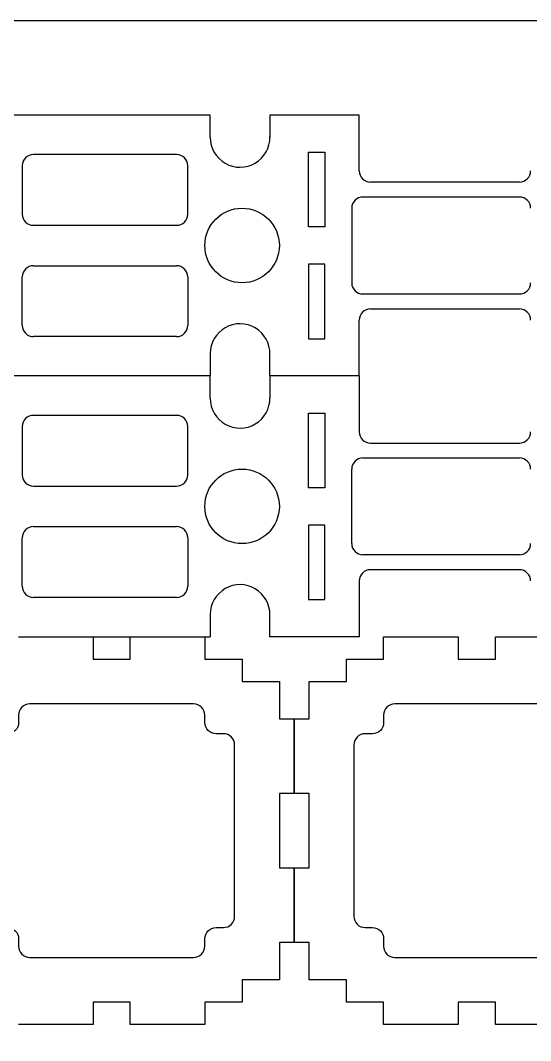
# Model space of a CAD drawing. Header units: millimetres. Extents: x 101 to 1419, y 216 to 432.
# Drawn here: x 1244.7 to 1313.2, y 295.4 to 432.3 of the extents above; entities that cross this region are included whole.
import ezdxf

# ---------------------------------------------------------------- set-up
doc = ezdxf.new("R2010")
doc.units = ezdxf.units.MM
doc.layers.add('2mm航空层板', color=2, linetype='Continuous')

msp = doc.modelspace()

# ---------------------------------------------------------------- linework, layer by layer
msp.add_lwpolyline([(1119.82, 432.28), (1418.92, 432.28), (1418.92, 271.38), (1119.82, 271.38)], close=True)
at = {"layer": '2mm航空层板'}
for p, q in [((1270.21, 419.58), (1232.48, 419.58)), ((1260.21, 419.58), (1260.21, 419.58)), ((1270.21, 416.58), (1270.21, 419.58)), ((1290.2, 419.58), (1278.2, 419.58)), ((1278.2, 419.58), (1278.2, 416.58)), ((1290.2, 412.08), (1290.2, 419.58)), ((1265.68, 414.29), (1246.48, 414.29)), ((1244.98, 412.79), (1244.98, 406.29)), ((1267.18, 406.29), (1267.18, 412.79)), ((1311.7, 410.58), (1291.7, 410.58)), ((1311.7, 408.58), (1290.7, 408.58)), ((1289.2, 407.08), (1289.2, 397.08)), ((1246.48, 404.79), (1265.68, 404.79)), ((1246.48, 399.36), (1265.68, 399.36)), ((1244.98, 391.36), (1244.98, 397.86)), ((1267.18, 397.86), (1267.18, 391.36)), ((1290.7, 395.58), (1311.7, 395.58)), ((1291.7, 393.58), (1311.7, 393.58)), ((1290.2, 384.58), (1290.2, 392.08)), ((1265.68, 389.86), (1246.48, 389.86)), ((1270.21, 387.58), (1270.21, 384.58)), ((1278.2, 384.58), (1278.2, 387.58)), ((1270.21, 384.58), (1232.48, 384.58)), ((1260.21, 384.58), (1260.21, 384.58)), ((1260.21, 384.58), (1260.21, 384.58)), ((1270.21, 381.58), (1270.21, 384.58)), ((1290.2, 384.58), (1278.2, 384.58)), ((1278.2, 384.58), (1278.2, 381.58)), ((1290.2, 384.58), (1290.2, 377.08)), ((1265.68, 379.29), (1246.48, 379.29)), ((1244.98, 377.79), (1244.98, 371.29)), ((1267.18, 371.29), (1267.18, 377.79)), ((1291.7, 375.58), (1311.7, 375.58)), ((1290.7, 373.58), (1311.7, 373.58)), ((1289.2, 362.08), (1289.2, 372.08)), ((1246.48, 369.79), (1265.68, 369.79)), ((1246.48, 364.36), (1265.68, 364.36)), ((1244.98, 356.36), (1244.98, 362.86)), ((1267.18, 362.86), (1267.18, 356.36)), ((1311.7, 360.58), (1290.7, 360.58)), ((1311.7, 358.58), (1291.7, 358.58)), ((1290.2, 357.08), (1290.2, 349.58)), ((1265.68, 354.86), (1246.48, 354.86)), ((1270.21, 352.58), (1270.21, 349.58)), ((1278.2, 349.58), (1278.2, 352.58)), ((1254.48, 349.58), (1259.48, 349.58)), ((1269.48, 349.58), (1270.21, 349.58)), ((1270.21, 349.58), (1270.21, 349.58)), ((1290.2, 349.58), (1278.2, 349.58))]:
    msp.add_line(p, q, dxfattribs=at)
for points in [[(1283.4, 414.58), (1285.6, 414.58), (1285.6, 404.58), (1283.4, 404.58)], [(1283.4, 389.58), (1285.6, 389.58), (1285.6, 399.58), (1283.4, 399.58)], [(1283.4, 379.58), (1285.6, 379.58), (1285.6, 369.58), (1283.4, 369.58)], [(1283.4, 354.58), (1285.6, 354.58), (1285.6, 364.58), (1283.4, 364.58)]]:
    msp.add_lwpolyline(points, close=True, dxfattribs=at)
for points in [[(1244.48, 349.58), (1254.48, 349.58), (1254.48, 346.58), (1259.48, 346.58), (1259.48, 349.58), (1269.48, 349.58), (1269.48, 346.58), (1274.48, 346.58), (1274.48, 343.58), (1279.48, 343.58), (1279.48, 338.58), (1281.48, 338.58), (1281.48, 328.58), (1279.48, 328.58), (1279.48, 318.58), (1281.48, 318.58), (1281.48, 308.58), (1279.48, 308.58), (1279.48, 303.58), (1274.48, 303.58), (1274.48, 300.58), (1269.48, 300.58), (1269.48, 297.58), (1259.48, 297.58), (1259.48, 300.58), (1254.48, 300.58), (1254.48, 297.58), (1244.48, 297.58)], [(1318.48, 297.58), (1308.48, 297.58), (1308.48, 300.58), (1303.48, 300.58), (1303.48, 297.58), (1293.48, 297.58), (1293.48, 300.58), (1288.48, 300.58), (1288.48, 303.58), (1283.48, 303.58), (1283.48, 308.58), (1281.48, 308.58), (1281.48, 318.58), (1283.48, 318.58), (1283.48, 328.58), (1281.48, 328.58), (1281.48, 338.58), (1283.48, 338.58), (1283.48, 343.58), (1288.48, 343.58), (1288.48, 346.58), (1293.48, 346.58), (1293.48, 349.58), (1303.48, 349.58), (1303.48, 346.58), (1308.48, 346.58), (1308.48, 349.58), (1318.48, 349.58)]]:
    msp.add_lwpolyline(points, dxfattribs=at)
for points in [[(1273.48, 335.08, 0.414214), (1271.98, 336.58), (1270.98, 336.58, -0.414214), (1269.48, 338.08), (1269.48, 339.08, 0.414214), (1267.98, 340.58), (1245.98, 340.58, 0.414214), (1244.48, 339.08), (1244.48, 338.08, -0.414214), (1242.98, 336.58), (1241.98, 336.58, 0.414214), (1240.48, 335.08), (1240.48, 312.08, 0.414214), (1241.98, 310.58), (1242.98, 310.58, -0.414214), (1244.48, 309.08), (1244.48, 308.08, 0.414214), (1245.98, 306.58), (1267.98, 306.58, 0.414214), (1269.48, 308.08), (1269.48, 309.08, -0.414214), (1270.98, 310.58), (1271.98, 310.58, 0.414214), (1273.48, 312.08)], [(1322.48, 335.08, 0.414214), (1320.98, 336.58), (1319.98, 336.58, -0.414214), (1318.48, 338.08), (1318.48, 339.08, 0.414214), (1316.98, 340.58), (1294.98, 340.58, 0.414214), (1293.48, 339.08), (1293.48, 338.08, -0.414214), (1291.98, 336.58), (1290.98, 336.58, 0.414214), (1289.48, 335.08), (1289.48, 312.08, 0.414214), (1290.98, 310.58), (1291.98, 310.58, -0.414214), (1293.48, 309.08), (1293.48, 308.08, 0.414214), (1294.98, 306.58), (1316.98, 306.58, 0.414214), (1318.48, 308.08), (1318.48, 309.08, -0.414214), (1319.98, 310.58), (1320.98, 310.58, 0.414214), (1322.48, 312.08)]]:
    msp.add_lwpolyline(points, format="xyb", close=True, dxfattribs=at)
for centre in [(1274.48, 402.08), (1274.48, 367.08)]:
    msp.add_circle(centre, 5, dxfattribs=at)
for centre, radius, start, end in [((1274.21, 416.58), 4, 180, 0.9634), ((1246.48, 412.79), 1.5, 90, 180), ((1265.68, 412.79), 1.5, 0, 90), ((1291.7, 412.08), 1.5, 180, 270), ((1311.7, 412.08), 1.5, 270, 0), ((1290.7, 407.08), 1.5, 90, 180), ((1311.7, 407.08), 1.5, 0, 90), ((1246.48, 406.29), 1.5, 180, 270), ((1265.68, 406.29), 1.5, 270, 0), ((1246.48, 397.86), 1.5, 90, 180), ((1265.68, 397.86), 1.5, 0, 90), ((1290.7, 397.08), 1.5, 180, 270), ((1311.7, 397.08), 1.5, 270, 0), ((1291.7, 392.08), 1.5, 90, 180), ((1311.7, 392.08), 1.5, 0, 90), ((1274.21, 387.58), 4, 359.0366, 180), ((1246.48, 391.36), 1.5, 180, 270), ((1265.68, 391.36), 1.5, 270, 0), ((1274.21, 381.58), 4, 180, 0.9634), ((1246.48, 377.79), 1.5, 90, 180), ((1265.68, 377.79), 1.5, 0, 90), ((1291.7, 377.08), 1.5, 180, 270), ((1311.7, 377.08), 1.5, 270, 0), ((1290.7, 372.08), 1.5, 90, 180), ((1311.7, 372.08), 1.5, 0, 90), ((1246.48, 371.29), 1.5, 180, 270), ((1265.68, 371.29), 1.5, 270, 0), ((1246.48, 362.86), 1.5, 90, 180), ((1265.68, 362.86), 1.5, 0, 90), ((1290.7, 362.08), 1.5, 180, 270), ((1311.7, 362.08), 1.5, 270, 0), ((1291.7, 357.08), 1.5, 90, 180), ((1311.7, 357.08), 1.5, 0, 90), ((1246.48, 356.36), 1.5, 180, 270), ((1265.68, 356.36), 1.5, 270, 0), ((1274.21, 352.58), 4, 359.0366, 180)]:
    msp.add_arc(centre, radius, start, end, dxfattribs=at)

doc.saveas('drawing.dxf')
